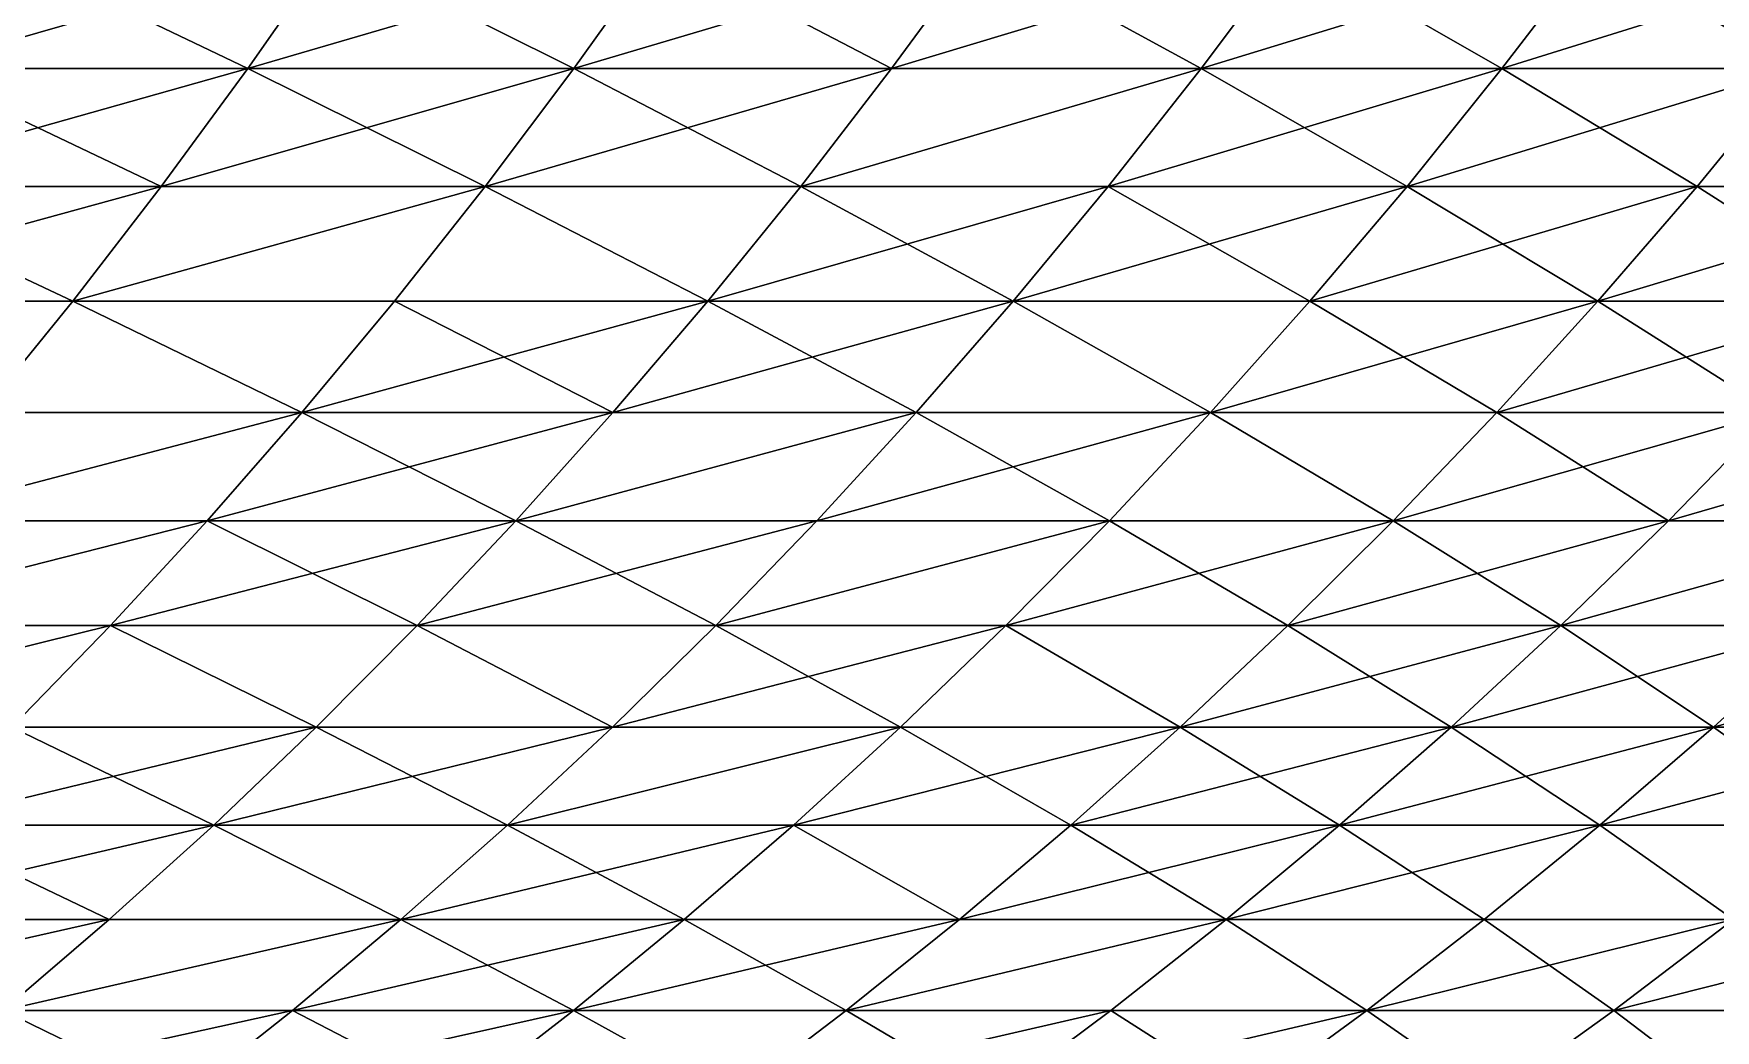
# Model space of a CAD drawing. Header units: millimetres. Extents: x -3250 to 6200, y -3250 to 3250.
# Drawn here: x 5282.2 to 5478.5, y -684.9 to -568.6 of the extents above; entities that cross this region are included whole.
import ezdxf

# ---------------------------------------------------------------- set-up
doc = ezdxf.new("R2010")
doc.units = ezdxf.units.MM
doc.header["$MEASUREMENT"] = 0
doc.layers.add('MESH_3D', color=2, linetype='CONTINUOUS')

msp = doc.modelspace()

# ---------------------------------------------------------------- linework, layer by layer
at = {"layer": 'MESH_3D'}
for points in [[(5277.81, -558.59, 1207.3), (5307.21, -572.69, 1254.74), (5268.21, -572.69, 1217.64)], [(5317.05, -558.59, 25455.36), (5268.21, -572.69, 25482.36), (5307.21, -572.69, 25445.26)], [(5317.05, -558.59, 25455.36), (5277.81, -558.59, 25492.7), (5268.21, -572.69, 25482.36)], [(5277.81, -558.59, 1207.3), (5317.05, -558.59, 1244.64), (5307.21, -572.69, 1254.74)], [(5317.05, -558.59, 1244.64), (5345.26, -572.69, 1292.79), (5307.21, -572.69, 1254.74)], [(5355.36, -558.59, 25417.05), (5307.21, -572.69, 25445.26), (5345.26, -572.69, 25407.21)], [(5355.36, -558.59, 25417.05), (5317.05, -558.59, 25455.36), (5307.21, -572.69, 25445.26)], [(5317.05, -558.59, 1244.64), (5355.36, -558.59, 1282.95), (5345.26, -572.69, 1292.79)], [(5355.36, -558.59, 1282.95), (5382.36, -572.69, 1331.79), (5345.26, -572.69, 1292.79)], [(5392.7, -558.59, 25377.81), (5345.26, -572.69, 25407.21), (5382.36, -572.69, 25368.21)], [(5392.7, -558.59, 25377.81), (5355.36, -558.59, 25417.05), (5345.26, -572.69, 25407.21)], [(5355.36, -558.59, 1282.95), (5392.7, -558.59, 1322.19), (5382.36, -572.69, 1331.79)], [(5392.7, -558.59, 1322.19), (5418.47, -572.69, 1371.69), (5382.36, -572.69, 1331.79)], [(5429.04, -558.59, 25337.64), (5382.36, -572.69, 25368.21), (5418.47, -572.69, 25328.31)], [(5429.04, -558.59, 25337.64), (5392.7, -558.59, 25377.81), (5382.36, -572.69, 25368.21)], [(5392.7, -558.59, 1322.19), (5429.04, -558.59, 1362.36), (5418.47, -572.69, 1371.69)], [(5429.04, -558.59, 1362.36), (5453.58, -572.69, 1412.49), (5418.47, -572.69, 1371.69)], [(5464.38, -558.59, 25296.58), (5429.04, -558.59, 25337.64), (5418.47, -572.69, 25328.31)], [(5464.38, -558.59, 25296.58), (5418.47, -572.69, 25328.31), (5453.58, -572.69, 25287.51)], [(5429.04, -558.59, 1362.36), (5464.38, -558.59, 1403.42), (5453.58, -572.69, 1412.49)], [(5464.38, -558.59, 1403.42), (5487.65, -572.69, 1454.14), (5453.58, -572.69, 1412.49)], [(5498.68, -558.59, 25254.65), (5464.38, -558.59, 25296.58), (5453.58, -572.69, 25287.51)], [(5498.68, -558.59, 25254.65), (5453.58, -572.69, 25287.51), (5487.65, -572.69, 25245.86)], [(5464.38, -558.59, 1403.42), (5498.68, -558.59, 1445.35), (5487.65, -572.69, 1454.14)], [(5258.38, -586.44, 1228.24), (5307.21, -572.69, 1254.74), (5297.12, -586.44, 1265.08)], [(5268.21, -572.69, 1217.64), (5307.21, -572.69, 1254.74), (5258.38, -586.44, 1228.24)], [(5297.12, -586.44, 25434.92), (5268.21, -572.69, 25482.36), (5258.38, -586.44, 25471.76)], [(5307.21, -572.69, 25445.26), (5268.21, -572.69, 25482.36), (5297.12, -586.44, 25434.92)], [(5297.12, -586.44, 1265.08), (5345.26, -572.69, 1292.79), (5334.92, -586.44, 1302.88)], [(5307.21, -572.69, 1254.74), (5345.26, -572.69, 1292.79), (5297.12, -586.44, 1265.08)], [(5334.92, -586.44, 25397.12), (5307.21, -572.69, 25445.26), (5297.12, -586.44, 25434.92)], [(5345.26, -572.69, 25407.21), (5307.21, -572.69, 25445.26), (5334.92, -586.44, 25397.12)], [(5345.26, -572.69, 1292.79), (5371.76, -586.44, 1341.62), (5334.92, -586.44, 1302.88)], [(5382.36, -572.69, 25368.21), (5345.26, -572.69, 25407.21), (5334.92, -586.44, 25397.12)], [(5382.36, -572.69, 25368.21), (5334.92, -586.44, 25397.12), (5371.76, -586.44, 25358.38)], [(5345.26, -572.69, 1292.79), (5382.36, -572.69, 1331.79), (5371.76, -586.44, 1341.62)], [(5371.76, -586.44, 1341.62), (5418.47, -572.69, 1371.69), (5407.63, -586.44, 1381.25)], [(5382.36, -572.69, 1331.79), (5418.47, -572.69, 1371.69), (5371.76, -586.44, 1341.62)], [(5418.47, -572.69, 25328.31), (5371.76, -586.44, 25358.38), (5407.63, -586.44, 25318.75)], [(5418.47, -572.69, 25328.31), (5382.36, -572.69, 25368.21), (5371.76, -586.44, 25358.38)], [(5418.47, -572.69, 1371.69), (5442.51, -586.44, 1421.77), (5407.63, -586.44, 1381.25)], [(5453.58, -572.69, 25287.51), (5418.47, -572.69, 25328.31), (5407.63, -586.44, 25318.75)], [(5453.58, -572.69, 25287.51), (5407.63, -586.44, 25318.75), (5442.51, -586.44, 25278.23)], [(5418.47, -572.69, 1371.69), (5453.58, -572.69, 1412.49), (5442.51, -586.44, 1421.77)], [(5453.58, -572.69, 1412.49), (5476.35, -586.44, 1463.15), (5442.51, -586.44, 1421.77)], [(5487.65, -572.69, 25245.86), (5453.58, -572.69, 25287.51), (5442.51, -586.44, 25278.23)], [(5487.65, -572.69, 25245.86), (5442.51, -586.44, 25278.23), (5476.35, -586.44, 25236.85)], [(5453.58, -572.69, 1412.49), (5487.65, -572.69, 1454.14), (5476.35, -586.44, 1463.15)], [(5487.65, -572.69, 1454.14), (5509.16, -586.44, 1505.36), (5476.35, -586.44, 1463.15)], [(5509.16, -586.44, 25194.64), (5487.65, -572.69, 25245.86), (5476.35, -586.44, 25236.85)], [(5258.38, -586.44, 1228.24), (5286.79, -599.82, 1275.67), (5248.32, -599.82, 1239.08)], [(5297.12, -586.44, 25434.92), (5258.38, -586.44, 25471.76), (5248.32, -599.82, 25460.92)], [(5297.12, -586.44, 25434.92), (5248.32, -599.82, 25460.92), (5286.79, -599.82, 25424.33)], [(5258.38, -586.44, 1228.24), (5297.12, -586.44, 1265.08), (5286.79, -599.82, 1275.67)], [(5286.79, -599.82, 1275.67), (5334.92, -586.44, 1302.88), (5324.33, -599.82, 1313.21)], [(5297.12, -586.44, 1265.08), (5334.92, -586.44, 1302.88), (5286.79, -599.82, 1275.67)], [(5334.92, -586.44, 25397.12), (5297.12, -586.44, 25434.92), (5286.79, -599.82, 25424.33)], [(5334.92, -586.44, 25397.12), (5286.79, -599.82, 25424.33), (5324.33, -599.82, 25386.79)], [(5334.92, -586.44, 1302.88), (5360.92, -599.82, 1351.68), (5324.33, -599.82, 1313.21)], [(5360.92, -599.82, 25348.32), (5334.92, -586.44, 25397.12), (5324.33, -599.82, 25386.79)], [(5334.92, -586.44, 1302.88), (5371.76, -586.44, 1341.62), (5360.92, -599.82, 1351.68)], [(5371.76, -586.44, 25358.38), (5334.92, -586.44, 25397.12), (5360.92, -599.82, 25348.32)], [(5371.76, -586.44, 1341.62), (5396.55, -599.82, 1391.04), (5360.92, -599.82, 1351.68)], [(5407.63, -586.44, 25318.75), (5360.92, -599.82, 25348.32), (5396.55, -599.82, 25308.96)], [(5407.63, -586.44, 25318.75), (5371.76, -586.44, 25358.38), (5360.92, -599.82, 25348.32)], [(5371.76, -586.44, 1341.62), (5407.63, -586.44, 1381.25), (5396.55, -599.82, 1391.04)], [(5407.63, -586.44, 1381.25), (5431.18, -599.82, 1431.28), (5396.55, -599.82, 1391.04)], [(5442.51, -586.44, 25278.23), (5407.63, -586.44, 25318.75), (5396.55, -599.82, 25308.96)], [(5442.51, -586.44, 25278.23), (5396.55, -599.82, 25308.96), (5431.18, -599.82, 25268.72)], [(5407.63, -586.44, 1381.25), (5442.51, -586.44, 1421.77), (5431.18, -599.82, 1431.28)], [(5442.51, -586.44, 1421.77), (5464.79, -599.82, 1472.37), (5431.18, -599.82, 1431.28)], [(5476.35, -586.44, 25236.85), (5442.51, -586.44, 25278.23), (5431.18, -599.82, 25268.72)], [(5476.35, -586.44, 25236.85), (5431.18, -599.82, 25268.72), (5464.79, -599.82, 25227.63)], [(5442.51, -586.44, 1421.77), (5476.35, -586.44, 1463.15), (5464.79, -599.82, 1472.37)], [(5476.35, -586.44, 1463.15), (5497.37, -599.82, 1514.29), (5464.79, -599.82, 1472.37)], [(5509.16, -586.44, 25194.64), (5476.35, -586.44, 25236.85), (5464.79, -599.82, 25227.63)], [(5509.16, -586.44, 25194.64), (5464.79, -599.82, 25227.63), (5497.37, -599.82, 25185.71)], [(5476.35, -586.44, 1463.15), (5509.16, -586.44, 1505.36), (5497.37, -599.82, 1514.29)], [(5248.32, -599.82, 1239.08), (5286.79, -599.82, 1275.67), (5276.23, -612.84, 1286.49)], [(5286.79, -599.82, 25424.33), (5248.32, -599.82, 25460.92), (5276.23, -612.84, 25413.51)], [(5286.79, -599.82, 1275.67), (5313.51, -612.84, 1323.77), (5276.23, -612.84, 1286.49)], [(5313.51, -612.84, 25376.23), (5286.79, -599.82, 25424.33), (5276.23, -612.84, 25413.51)], [(5286.79, -599.82, 1275.67), (5324.33, -599.82, 1313.21), (5313.51, -612.84, 1323.77)], [(5324.33, -599.82, 25386.79), (5286.79, -599.82, 25424.33), (5313.51, -612.84, 25376.23)], [(5324.33, -599.82, 1313.21), (5349.84, -612.84, 1361.96), (5313.51, -612.84, 1323.77)], [(5360.92, -599.82, 25348.32), (5313.51, -612.84, 25376.23), (5349.84, -612.84, 25338.04)], [(5360.92, -599.82, 25348.32), (5324.33, -599.82, 25386.79), (5313.51, -612.84, 25376.23)], [(5324.33, -599.82, 1313.21), (5360.92, -599.82, 1351.68), (5349.84, -612.84, 1361.96)], [(5360.92, -599.82, 1351.68), (5385.21, -612.84, 1401.04), (5349.84, -612.84, 1361.96)], [(5396.55, -599.82, 25308.96), (5360.92, -599.82, 25348.32), (5349.84, -612.84, 25338.04)], [(5396.55, -599.82, 25308.96), (5349.84, -612.84, 25338.04), (5385.21, -612.84, 25298.96)], [(5360.92, -599.82, 1351.68), (5396.55, -599.82, 1391.04), (5385.21, -612.84, 1401.04)], [(5396.55, -599.82, 1391.04), (5419.59, -612.84, 1441), (5385.21, -612.84, 1401.04)], [(5419.59, -612.84, 25259), (5396.55, -599.82, 25308.96), (5385.21, -612.84, 25298.96)], [(5396.55, -599.82, 1391.04), (5431.18, -599.82, 1431.28), (5419.59, -612.84, 1441)], [(5431.18, -599.82, 25268.72), (5396.55, -599.82, 25308.96), (5419.59, -612.84, 25259)], [(5431.18, -599.82, 1431.28), (5452.97, -612.84, 1481.8), (5419.59, -612.84, 1441)], [(5464.79, -599.82, 25227.63), (5431.18, -599.82, 25268.72), (5419.59, -612.84, 25259)], [(5464.79, -599.82, 25227.63), (5419.59, -612.84, 25259), (5452.97, -612.84, 25218.2)], [(5431.18, -599.82, 1431.28), (5464.79, -599.82, 1472.37), (5452.97, -612.84, 1481.8)], [(5464.79, -599.82, 1472.37), (5485.32, -612.84, 1523.42), (5452.97, -612.84, 1481.8)], [(5497.37, -599.82, 25185.71), (5452.97, -612.84, 25218.2), (5485.32, -612.84, 25176.58)], [(5497.37, -599.82, 25185.71), (5464.79, -599.82, 25227.63), (5452.97, -612.84, 25218.2)], [(5464.79, -599.82, 1472.37), (5497.37, -599.82, 1514.29), (5485.32, -612.84, 1523.42)], [(5265.45, -625.47, 1297.54), (5313.51, -612.84, 1323.77), (5302.46, -625.47, 1334.55)], [(5276.23, -612.84, 1286.49), (5313.51, -612.84, 1323.77), (5265.45, -625.47, 1297.54)], [(5313.51, -612.84, 25376.23), (5276.23, -612.84, 25413.51), (5265.45, -625.47, 25402.46)], [(5313.51, -612.84, 25376.23), (5265.45, -625.47, 25402.46), (5302.46, -625.47, 25365.45)], [(5313.51, -612.84, 1323.77), (5338.52, -625.47, 1372.46), (5302.46, -625.47, 1334.55)], [(5349.84, -612.84, 25338.04), (5313.51, -612.84, 25376.23), (5302.46, -625.47, 25365.45)], [(5349.84, -612.84, 25338.04), (5302.46, -625.47, 25365.45), (5338.52, -625.47, 25327.54)], [(5313.51, -612.84, 1323.77), (5349.84, -612.84, 1361.96), (5338.52, -625.47, 1372.46)], [(5338.52, -625.47, 1372.46), (5385.21, -612.84, 1401.04), (5373.63, -625.47, 1411.26)], [(5349.84, -612.84, 1361.96), (5385.21, -612.84, 1401.04), (5338.52, -625.47, 1372.46)], [(5385.21, -612.84, 25298.96), (5349.84, -612.84, 25338.04), (5338.52, -625.47, 25327.54)], [(5385.21, -612.84, 25298.96), (5338.52, -625.47, 25327.54), (5373.63, -625.47, 25288.74)], [(5385.21, -612.84, 1401.04), (5407.77, -625.47, 1450.92), (5373.63, -625.47, 1411.26)], [(5419.59, -612.84, 25259), (5373.63, -625.47, 25288.74), (5407.77, -625.47, 25249.08)], [(5419.59, -612.84, 25259), (5385.21, -612.84, 25298.96), (5373.63, -625.47, 25288.74)], [(5385.21, -612.84, 1401.04), (5419.59, -612.84, 1441), (5407.77, -625.47, 1450.92)], [(5419.59, -612.84, 1441), (5440.9, -625.47, 1491.42), (5407.77, -625.47, 1450.92)], [(5440.9, -625.47, 25208.58), (5419.59, -612.84, 25259), (5407.77, -625.47, 25249.08)], [(5419.59, -612.84, 1441), (5452.97, -612.84, 1481.8), (5440.9, -625.47, 1491.42)], [(5452.97, -612.84, 25218.2), (5419.59, -612.84, 25259), (5440.9, -625.47, 25208.58)], [(5452.97, -612.84, 1481.8), (5473.02, -625.47, 1532.74), (5440.9, -625.47, 1491.42)], [(5485.32, -612.84, 25176.58), (5440.9, -625.47, 25208.58), (5473.02, -625.47, 25167.26)], [(5485.32, -612.84, 25176.58), (5452.97, -612.84, 25218.2), (5440.9, -625.47, 25208.58)], [(5452.97, -612.84, 1481.8), (5485.32, -612.84, 1523.42), (5473.02, -625.47, 1532.74)], [(5473.02, -625.47, 1532.74), (5516.62, -612.84, 1565.83), (5504.09, -625.47, 1574.84)], [(5485.32, -612.84, 1523.42), (5516.62, -612.84, 1565.83), (5473.02, -625.47, 1532.74)], [(5516.62, -612.84, 25134.17), (5473.02, -625.47, 25167.26), (5504.09, -625.47, 25125.16)], [(5516.62, -612.84, 25134.17), (5485.32, -612.84, 25176.58), (5473.02, -625.47, 25167.26)], [(5254.46, -637.71, 1308.82), (5302.46, -625.47, 1334.55), (5291.18, -637.71, 1345.54)], [(5265.45, -625.47, 1297.54), (5302.46, -625.47, 1334.55), (5254.46, -637.71, 1308.82)], [(5302.46, -625.47, 25365.45), (5265.45, -625.47, 25402.46), (5254.46, -637.71, 25391.18)], [(5302.46, -625.47, 25365.45), (5254.46, -637.71, 25391.18), (5291.18, -637.71, 25354.46)], [(5302.46, -625.47, 1334.55), (5326.98, -637.71, 1383.17), (5291.18, -637.71, 1345.54)], [(5338.52, -625.47, 25327.54), (5291.18, -637.71, 25354.46), (5326.98, -637.71, 25316.83)], [(5338.52, -625.47, 25327.54), (5302.46, -625.47, 25365.45), (5291.18, -637.71, 25354.46)], [(5302.46, -625.47, 1334.55), (5338.52, -625.47, 1372.46), (5326.98, -637.71, 1383.17)], [(5338.52, -625.47, 1372.46), (5361.83, -637.71, 1421.68), (5326.98, -637.71, 1383.17)], [(5373.63, -625.47, 25288.74), (5338.52, -625.47, 25327.54), (5326.98, -637.71, 25316.83)], [(5373.63, -625.47, 25288.74), (5326.98, -637.71, 25316.83), (5361.83, -637.71, 25278.32)], [(5338.52, -625.47, 1372.46), (5373.63, -625.47, 1411.26), (5361.83, -637.71, 1421.68)], [(5361.83, -637.71, 1421.68), (5407.77, -625.47, 1450.92), (5395.7, -637.71, 1461.05)], [(5373.63, -625.47, 1411.26), (5407.77, -625.47, 1450.92), (5361.83, -637.71, 1421.68)], [(5407.77, -625.47, 25249.08), (5373.63, -625.47, 25288.74), (5361.83, -637.71, 25278.32)], [(5407.77, -625.47, 25249.08), (5361.83, -637.71, 25278.32), (5395.7, -637.71, 25238.95)], [(5407.77, -625.47, 1450.92), (5428.59, -637.71, 1501.24), (5395.7, -637.71, 1461.05)], [(5440.9, -625.47, 25208.58), (5407.77, -625.47, 25249.08), (5395.7, -637.71, 25238.95)], [(5440.9, -625.47, 25208.58), (5395.7, -637.71, 25238.95), (5428.59, -637.71, 25198.76)], [(5407.77, -625.47, 1450.92), (5440.9, -625.47, 1491.42), (5428.59, -637.71, 1501.24)], [(5428.59, -637.71, 1501.24), (5473.02, -625.47, 1532.74), (5460.46, -637.71, 1542.25)], [(5440.9, -625.47, 1491.42), (5473.02, -625.47, 1532.74), (5428.59, -637.71, 1501.24)], [(5460.46, -637.71, 25157.75), (5440.9, -625.47, 25208.58), (5428.59, -637.71, 25198.76)], [(5473.02, -625.47, 25167.26), (5440.9, -625.47, 25208.58), (5460.46, -637.71, 25157.75)], [(5460.46, -637.71, 1542.25), (5504.09, -625.47, 1574.84), (5491.3, -637.71, 1584.04)], [(5473.02, -625.47, 1532.74), (5504.09, -625.47, 1574.84), (5460.46, -637.71, 1542.25)], [(5504.09, -625.47, 25125.16), (5473.02, -625.47, 25167.26), (5460.46, -637.71, 25157.75)], [(5504.09, -625.47, 25125.16), (5460.46, -637.71, 25157.75), (5491.3, -637.71, 25115.96)], [(5291.18, -637.71, 25354.46), (5243.25, -649.55, 25379.69), (5279.69, -649.55, 25343.25)], [(5291.18, -637.71, 25354.46), (5254.46, -637.71, 25391.18), (5243.25, -649.55, 25379.69)], [(5254.46, -637.71, 1308.82), (5291.18, -637.71, 1345.54), (5279.69, -649.55, 1356.75)], [(5291.18, -637.71, 1345.54), (5315.21, -649.55, 1394.09), (5279.69, -649.55, 1356.75)], [(5315.21, -649.55, 25305.91), (5291.18, -637.71, 25354.46), (5279.69, -649.55, 25343.25)], [(5291.18, -637.71, 1345.54), (5326.98, -637.71, 1383.17), (5315.21, -649.55, 1394.09)], [(5326.98, -637.71, 25316.83), (5291.18, -637.71, 25354.46), (5315.21, -649.55, 25305.91)], [(5326.98, -637.71, 1383.17), (5349.79, -649.55, 1432.3), (5315.21, -649.55, 1394.09)], [(5349.79, -649.55, 25267.7), (5326.98, -637.71, 25316.83), (5315.21, -649.55, 25305.91)], [(5326.98, -637.71, 1383.17), (5361.83, -637.71, 1421.68), (5349.79, -649.55, 1432.3)], [(5361.83, -637.71, 25278.32), (5326.98, -637.71, 25316.83), (5349.79, -649.55, 25267.7)], [(5361.83, -637.71, 1421.68), (5383.41, -649.55, 1471.36), (5349.79, -649.55, 1432.3)], [(5395.7, -637.71, 25238.95), (5349.79, -649.55, 25267.7), (5383.41, -649.55, 25228.64)], [(5395.7, -637.71, 25238.95), (5361.83, -637.71, 25278.32), (5349.79, -649.55, 25267.7)], [(5361.83, -637.71, 1421.68), (5395.7, -637.71, 1461.05), (5383.41, -649.55, 1471.36)], [(5395.7, -637.71, 1461.05), (5416.04, -649.55, 1511.25), (5383.41, -649.55, 1471.36)], [(5416.04, -649.55, 25188.75), (5395.7, -637.71, 25238.95), (5383.41, -649.55, 25228.64)], [(5395.7, -637.71, 1461.05), (5428.59, -637.71, 1501.24), (5416.04, -649.55, 1511.25)], [(5428.59, -637.71, 25198.76), (5395.7, -637.71, 25238.95), (5416.04, -649.55, 25188.75)], [(5428.59, -637.71, 1501.24), (5447.67, -649.55, 1551.94), (5416.04, -649.55, 1511.25)], [(5460.46, -637.71, 25157.75), (5428.59, -637.71, 25198.76), (5416.04, -649.55, 25188.75)], [(5460.46, -637.71, 25157.75), (5416.04, -649.55, 25188.75), (5447.67, -649.55, 25148.06)], [(5428.59, -637.71, 1501.24), (5460.46, -637.71, 1542.25), (5447.67, -649.55, 1551.94)], [(5460.46, -637.71, 1542.25), (5478.27, -649.55, 1593.4), (5447.67, -649.55, 1551.94)], [(5491.3, -637.71, 25115.96), (5460.46, -637.71, 25157.75), (5447.67, -649.55, 25148.06)], [(5491.3, -637.71, 25115.96), (5447.67, -649.55, 25148.06), (5478.27, -649.55, 25106.6)], [(5460.46, -637.71, 1542.25), (5491.3, -637.71, 1584.04), (5478.27, -649.55, 1593.4)], [(5491.3, -637.71, 1584.04), (5507.83, -649.55, 1635.62), (5478.27, -649.55, 1593.4)], [(5521.09, -637.71, 25073.42), (5491.3, -637.71, 25115.96), (5478.27, -649.55, 25106.6)], [(5521.09, -637.71, 25073.42), (5478.27, -649.55, 25106.6), (5507.83, -649.55, 25064.38)], [(5279.69, -649.55, 1356.75), (5303.24, -660.99, 1405.2), (5268, -660.99, 1368.16)], [(5315.21, -649.55, 25305.91), (5268, -660.99, 25331.84), (5303.24, -660.99, 25294.8)], [(5315.21, -649.55, 25305.91), (5279.69, -649.55, 25343.25), (5268, -660.99, 25331.84)], [(5279.69, -649.55, 1356.75), (5315.21, -649.55, 1394.09), (5303.24, -660.99, 1405.2)], [(5315.21, -649.55, 1394.09), (5337.54, -660.99, 1443.11), (5303.24, -660.99, 1405.2)], [(5349.79, -649.55, 25267.7), (5303.24, -660.99, 25294.8), (5337.54, -660.99, 25256.89)], [(5349.79, -649.55, 25267.7), (5315.21, -649.55, 25305.91), (5303.24, -660.99, 25294.8)], [(5315.21, -649.55, 1394.09), (5349.79, -649.55, 1432.3), (5337.54, -660.99, 1443.11)], [(5337.54, -660.99, 1443.11), (5383.41, -649.55, 1471.36), (5370.89, -660.99, 1481.86)], [(5349.79, -649.55, 1432.3), (5383.41, -649.55, 1471.36), (5337.54, -660.99, 1443.11)], [(5383.41, -649.55, 25228.64), (5349.79, -649.55, 25267.7), (5337.54, -660.99, 25256.89)], [(5383.41, -649.55, 25228.64), (5337.54, -660.99, 25256.89), (5370.89, -660.99, 25218.14)], [(5383.41, -649.55, 1471.36), (5403.27, -660.99, 1521.44), (5370.89, -660.99, 1481.86)], [(5416.04, -649.55, 25188.75), (5370.89, -660.99, 25218.14), (5403.27, -660.99, 25178.56)], [(5416.04, -649.55, 25188.75), (5383.41, -649.55, 25228.64), (5370.89, -660.99, 25218.14)], [(5383.41, -649.55, 1471.36), (5416.04, -649.55, 1511.25), (5403.27, -660.99, 1521.44)], [(5403.27, -660.99, 1521.44), (5447.67, -649.55, 1551.94), (5434.64, -660.99, 1561.8)], [(5416.04, -649.55, 1511.25), (5447.67, -649.55, 1551.94), (5403.27, -660.99, 1521.44)], [(5434.64, -660.99, 25138.2), (5416.04, -649.55, 25188.75), (5403.27, -660.99, 25178.56)], [(5447.67, -649.55, 25148.06), (5416.04, -649.55, 25188.75), (5434.64, -660.99, 25138.2)], [(5434.64, -660.99, 1561.8), (5478.27, -649.55, 1593.4), (5465.01, -660.99, 1602.94)], [(5447.67, -649.55, 1551.94), (5478.27, -649.55, 1593.4), (5434.64, -660.99, 1561.8)], [(5465.01, -660.99, 25097.06), (5447.67, -649.55, 25148.06), (5434.64, -660.99, 25138.2)], [(5478.27, -649.55, 25106.6), (5447.67, -649.55, 25148.06), (5465.01, -660.99, 25097.06)], [(5478.27, -649.55, 1593.4), (5494.33, -660.99, 1644.82), (5465.01, -660.99, 1602.94)], [(5507.83, -649.55, 25064.38), (5465.01, -660.99, 25097.06), (5494.33, -660.99, 25055.18)], [(5507.83, -649.55, 25064.38), (5478.27, -649.55, 25106.6), (5465.01, -660.99, 25097.06)], [(5478.27, -649.55, 1593.4), (5507.83, -649.55, 1635.62), (5494.33, -660.99, 1644.82)], [(5268, -660.99, 1368.16), (5291.05, -672.02, 1416.5), (5256.1, -672.02, 1379.76)], [(5303.24, -660.99, 25294.8), (5268, -660.99, 25331.84), (5256.1, -672.02, 25320.24)], [(5303.24, -660.99, 25294.8), (5256.1, -672.02, 25320.24), (5291.05, -672.02, 25283.5)], [(5268, -660.99, 1368.16), (5303.24, -660.99, 1405.2), (5291.05, -672.02, 1416.5)], [(5303.24, -660.99, 1405.2), (5325.08, -672.02, 1454.11), (5291.05, -672.02, 1416.5)], [(5325.08, -672.02, 25245.89), (5303.24, -660.99, 25294.8), (5291.05, -672.02, 25283.5)], [(5303.24, -660.99, 1405.2), (5337.54, -660.99, 1443.11), (5325.08, -672.02, 1454.11)], [(5337.54, -660.99, 25256.89), (5303.24, -660.99, 25294.8), (5325.08, -672.02, 25245.89)], [(5337.54, -660.99, 1443.11), (5358.16, -672.02, 1492.55), (5325.08, -672.02, 1454.11)], [(5370.89, -660.99, 25218.14), (5325.08, -672.02, 25245.89), (5358.16, -672.02, 25207.45)], [(5370.89, -660.99, 25218.14), (5337.54, -660.99, 25256.89), (5325.08, -672.02, 25245.89)], [(5337.54, -660.99, 1443.11), (5370.89, -660.99, 1481.86), (5358.16, -672.02, 1492.55)], [(5370.89, -660.99, 1481.86), (5390.27, -672.02, 1531.8), (5358.16, -672.02, 1492.55)], [(5390.27, -672.02, 25168.2), (5370.89, -660.99, 25218.14), (5358.16, -672.02, 25207.45)], [(5370.89, -660.99, 1481.86), (5403.27, -660.99, 1521.44), (5390.27, -672.02, 1531.8)], [(5403.27, -660.99, 25178.56), (5370.89, -660.99, 25218.14), (5390.27, -672.02, 25168.2)], [(5403.27, -660.99, 1521.44), (5421.4, -672.02, 1571.84), (5390.27, -672.02, 1531.8)], [(5434.64, -660.99, 25138.2), (5403.27, -660.99, 25178.56), (5390.27, -672.02, 25168.2)], [(5434.64, -660.99, 25138.2), (5390.27, -672.02, 25168.2), (5421.4, -672.02, 25128.16)], [(5403.27, -660.99, 1521.44), (5434.64, -660.99, 1561.8), (5421.4, -672.02, 1571.84)], [(5434.64, -660.99, 1561.8), (5451.51, -672.02, 1612.64), (5421.4, -672.02, 1571.84)], [(5465.01, -660.99, 25097.06), (5434.64, -660.99, 25138.2), (5421.4, -672.02, 25128.16)], [(5465.01, -660.99, 25097.06), (5421.4, -672.02, 25128.16), (5451.51, -672.02, 25087.36)], [(5434.64, -660.99, 1561.8), (5465.01, -660.99, 1602.94), (5451.51, -672.02, 1612.64)], [(5465.01, -660.99, 1602.94), (5480.6, -672.02, 1654.19), (5451.51, -672.02, 1612.64)], [(5480.6, -672.02, 25045.81), (5465.01, -660.99, 25097.06), (5451.51, -672.02, 25087.36)], [(5465.01, -660.99, 1602.94), (5494.33, -660.99, 1644.82), (5480.6, -672.02, 1654.19)], [(5494.33, -660.99, 25055.18), (5465.01, -660.99, 25097.06), (5480.6, -672.02, 25045.81)], [(5244.01, -682.63, 1391.55), (5291.05, -672.02, 1416.5), (5278.67, -682.63, 1427.99)], [(5256.1, -672.02, 1379.76), (5291.05, -672.02, 1416.5), (5244.01, -682.63, 1391.55)], [(5291.05, -672.02, 25283.5), (5256.1, -672.02, 25320.24), (5244.01, -682.63, 25308.45)], [(5291.05, -672.02, 25283.5), (5244.01, -682.63, 25308.45), (5278.67, -682.63, 25272.01)], [(5278.67, -682.63, 1427.99), (5325.08, -672.02, 1454.11), (5312.42, -682.63, 1465.28)], [(5291.05, -672.02, 1416.5), (5325.08, -672.02, 1454.11), (5278.67, -682.63, 1427.99)], [(5325.08, -672.02, 25245.89), (5291.05, -672.02, 25283.5), (5278.67, -682.63, 25272.01)], [(5325.08, -672.02, 25245.89), (5278.67, -682.63, 25272.01), (5312.42, -682.63, 25234.72)], [(5325.08, -672.02, 1454.11), (5345.23, -682.63, 1503.4), (5312.42, -682.63, 1465.28)], [(5358.16, -672.02, 25207.45), (5325.08, -672.02, 25245.89), (5312.42, -682.63, 25234.72)], [(5358.16, -672.02, 25207.45), (5312.42, -682.63, 25234.72), (5345.23, -682.63, 25196.6)], [(5325.08, -672.02, 1454.11), (5358.16, -672.02, 1492.55), (5345.23, -682.63, 1503.4)], [(5358.16, -672.02, 1492.55), (5377.07, -682.63, 1542.33), (5345.23, -682.63, 1503.4)], [(5390.27, -672.02, 25168.2), (5358.16, -672.02, 25207.45), (5345.23, -682.63, 25196.6)], [(5390.27, -672.02, 25168.2), (5345.23, -682.63, 25196.6), (5377.07, -682.63, 25157.67)], [(5358.16, -672.02, 1492.55), (5390.27, -672.02, 1531.8), (5377.07, -682.63, 1542.33)], [(5377.07, -682.63, 1542.33), (5421.4, -672.02, 1571.84), (5407.93, -682.63, 1582.04)], [(5390.27, -672.02, 1531.8), (5421.4, -672.02, 1571.84), (5377.07, -682.63, 1542.33)], [(5421.4, -672.02, 25128.16), (5390.27, -672.02, 25168.2), (5377.07, -682.63, 25157.67)], [(5421.4, -672.02, 25128.16), (5377.07, -682.63, 25157.67), (5407.93, -682.63, 25117.96)], [(5421.4, -672.02, 1571.84), (5437.8, -682.63, 1622.5), (5407.93, -682.63, 1582.04)], [(5437.8, -682.63, 25077.5), (5421.4, -672.02, 25128.16), (5407.93, -682.63, 25117.96)], [(5421.4, -672.02, 1571.84), (5451.51, -672.02, 1612.64), (5437.8, -682.63, 1622.5)], [(5451.51, -672.02, 25087.36), (5421.4, -672.02, 25128.16), (5437.8, -682.63, 25077.5)], [(5451.51, -672.02, 1612.64), (5466.65, -682.63, 1663.7), (5437.8, -682.63, 1622.5)], [(5480.6, -672.02, 25045.81), (5451.51, -672.02, 25087.36), (5437.8, -682.63, 25077.5)], [(5480.6, -672.02, 25045.81), (5437.8, -682.63, 25077.5), (5466.65, -682.63, 25036.3)], [(5451.51, -672.02, 1612.64), (5480.6, -672.02, 1654.19), (5466.65, -682.63, 1663.7)], [(5466.65, -682.63, 1663.7), (5508.64, -672.02, 1696.44), (5494.46, -682.63, 1705.6)], [(5480.6, -672.02, 1654.19), (5508.64, -672.02, 1696.44), (5466.65, -682.63, 1663.7)], [(5508.64, -672.02, 25003.56), (5466.65, -682.63, 25036.3), (5494.46, -682.63, 24994.4)], [(5508.64, -672.02, 25003.56), (5480.6, -672.02, 25045.81), (5466.65, -682.63, 25036.3)], [(5278.67, -682.63, 1427.99), (5299.56, -692.82, 1476.63), (5266.1, -692.82, 1439.65)], [(5312.42, -682.63, 25234.72), (5278.67, -682.63, 25272.01), (5266.1, -692.82, 25260.35)], [(5312.42, -682.63, 25234.72), (5266.1, -692.82, 25260.35), (5299.56, -692.82, 25223.37)], [(5278.67, -682.63, 1427.99), (5312.42, -682.63, 1465.28), (5299.56, -692.82, 1476.63)], [(5312.42, -682.63, 1465.28), (5332.09, -692.82, 1514.42), (5299.56, -692.82, 1476.63)], [(5345.23, -682.63, 25196.6), (5299.56, -692.82, 25223.37), (5332.09, -692.82, 25185.58)], [(5345.23, -682.63, 25196.6), (5312.42, -682.63, 25234.72), (5299.56, -692.82, 25223.37)], [(5312.42, -682.63, 1465.28), (5345.23, -682.63, 1503.4), (5332.09, -692.82, 1514.42)], [(5345.23, -682.63, 1503.4), (5363.66, -692.82, 1553.02), (5332.09, -692.82, 1514.42)], [(5363.66, -692.82, 25146.98), (5345.23, -682.63, 25196.6), (5332.09, -692.82, 25185.58)], [(5345.23, -682.63, 1503.4), (5377.07, -682.63, 1542.33), (5363.66, -692.82, 1553.02)], [(5377.07, -682.63, 25157.67), (5345.23, -682.63, 25196.6), (5363.66, -692.82, 25146.98)], [(5377.07, -682.63, 1542.33), (5394.27, -692.82, 1592.39), (5363.66, -692.82, 1553.02)], [(5407.93, -682.63, 25117.96), (5363.66, -692.82, 25146.98), (5394.27, -692.82, 25107.61)], [(5407.93, -682.63, 25117.96), (5377.07, -682.63, 25157.67), (5363.66, -692.82, 25146.98)], [(5377.07, -682.63, 1542.33), (5407.93, -682.63, 1582.04), (5394.27, -692.82, 1592.39)], [(5407.93, -682.63, 1582.04), (5423.88, -692.82, 1632.51), (5394.27, -692.82, 1592.39)], [(5437.8, -682.63, 25077.5), (5394.27, -692.82, 25107.61), (5423.88, -692.82, 25067.49)], [(5437.8, -682.63, 25077.5), (5407.93, -682.63, 25117.96), (5394.27, -692.82, 25107.61)], [(5407.93, -682.63, 1582.04), (5437.8, -682.63, 1622.5), (5423.88, -692.82, 1632.51)], [(5437.8, -682.63, 1622.5), (5452.48, -692.82, 1673.36), (5423.88, -692.82, 1632.51)], [(5452.48, -692.82, 25026.64), (5437.8, -682.63, 25077.5), (5423.88, -692.82, 25067.49)], [(5437.8, -682.63, 1622.5), (5466.65, -682.63, 1663.7), (5452.48, -692.82, 1673.36)], [(5466.65, -682.63, 25036.3), (5437.8, -682.63, 25077.5), (5452.48, -692.82, 25026.64)], [(5466.65, -682.63, 1663.7), (5480.05, -692.82, 1714.91), (5452.48, -692.82, 1673.36)], [(5494.46, -682.63, 24994.4), (5452.48, -692.82, 25026.64), (5480.05, -692.82, 24985.09)], [(5494.46, -682.63, 24994.4), (5466.65, -682.63, 25036.3), (5452.48, -692.82, 25026.64)], [(5466.65, -682.63, 1663.7), (5494.46, -682.63, 1705.6), (5480.05, -692.82, 1714.91)]]:
    msp.add_3dface(points, dxfattribs=at)

doc.saveas('drawing.dxf')
